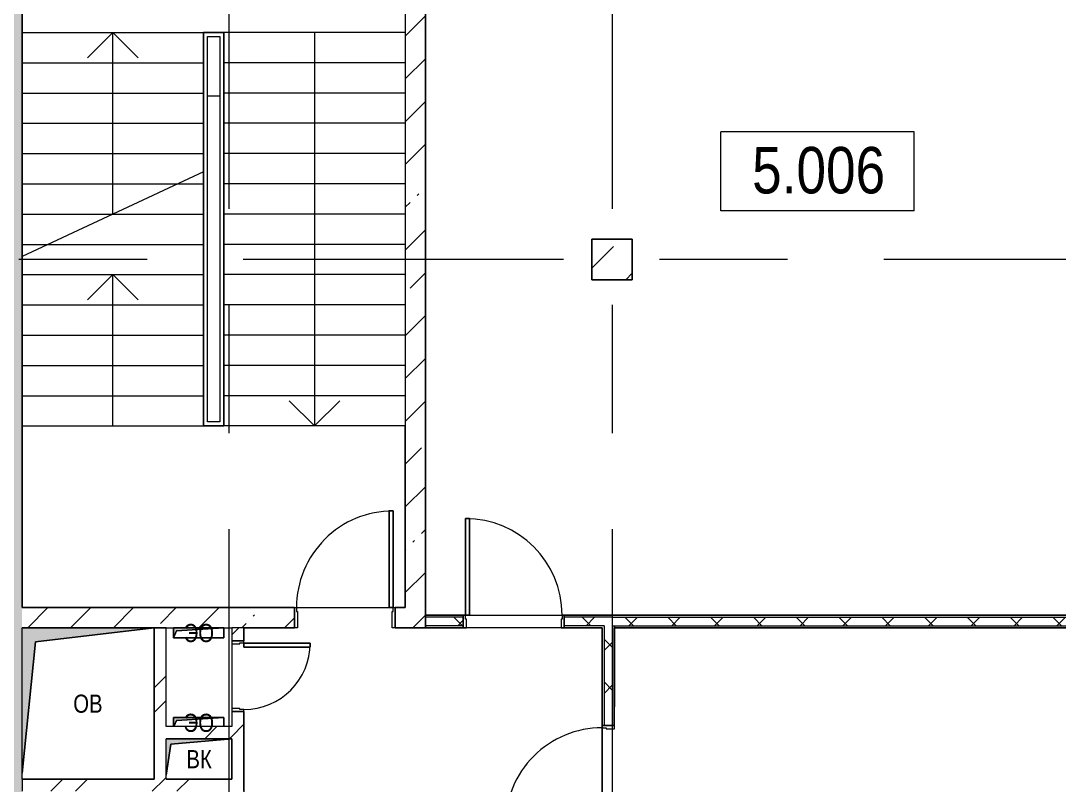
# Model space of a CAD drawing. Header units: millimetres. Extents: x 48966 to 155647, y -43515 to 26217.
# Drawn here: x 104469 to 114764, y 14307 to 21883 of the extents above; entities that cross this region are included whole.
import ezdxf

# ---------------------------------------------------------------- set-up
doc = ezdxf.new("R2010")
doc.units = ezdxf.units.MM
doc.linetypes.add('Осевые', pattern=[6350, 1270, -952.5, 3175, -952.5])
for name, color, linetype, lineweight in [('Двери', 7, 'Continuous', 9), ('Каркас_Импост', 7, 'Continuous', 9), ('Контуры', 7, 'Continuous', 9), ('Линии подступенков-1', 7, 'Continuous', 9), ('Линии свеса', 7, 'Continuous', 9), ('Марки вырезов', 7, 'Continuous', 9), ('Марки помещений', 7, 'Continuous', 9), ('Обобщенные модели', 7, 'Continuous', 9), ('Обобщенные модели-1', 7, 'Continuous', 18), ('Общие ребра', 7, 'Continuous', 9), ('Оси-2', 7, 'Осевые', 9), ('Панель', 7, 'Continuous', 9), ('Перекрытия', 7, 'Continuous', 9), ('Стены-1', 7, 'Continuous', 18), ('Стрелки вверх', 7, 'Continuous', 9), ('Типовые аннотации', 7, 'Continuous', 9), ('Черная _1 сплошная', 7, 'Continuous', 9), ('Штриховка разреза-1', 7, 'Continuous', 9), ('Элементы узлов', 7, 'Continuous', 9), ('Элементы узлов-1', 7, 'Continuous', 5)]:
    doc.layers.add(name, color=color, linetype=linetype, lineweight=lineweight)
doc.styles.add('Arial', font='Arial.ttf', dxfattribs={"width": 0.8, "height": 180})
doc.styles.add('Arial Narrow_1', font='Arial Narrow.ttf', dxfattribs={"height": 460})
pattern_1 = [(45, (0, 0), (-502.8943, 502.8943), []), (45, (0, 762), (-502.8943, 502.8943), [])]
pattern_2 = [(45, (0, 0), (-424.264, 424.264), [600, -100, 20, -100]), (45, (0, 424), (-424.264, 424.264), [])]
pattern_3 = [(45, (0, 0), (-212.132, 212.132), []), (135, (0, 0), (-212.132, -212.132), [])]

# ---------------------------------------------------------------- blocks, each defined once
blk = doc.blocks.new('Обобщенные модели 2 - Обобщенные модели 2-1035725-План 5-го этажа на отм_ _12_600')
at = {"layer": 'Обобщенные модели'}
h = blk.add_hatch(dxfattribs=at)
h.set_pattern_fill('FP_1', color=256, style=0, pattern_type=2)
h.set_pattern_definition([(45, (0, 0), (168.3798, 617.3926), [793.75, -158.75, 6.706, -152.044])])
h.paths.add_polyline_path([(110532, 19317), (110532, 19717), (110132, 19717), (110132, 19317)], flags=0)
at = {"layer": 'Обобщенные модели-1'}
for p, q in [((110532, 19717), (110132, 19717)), ((110132, 19717), (110132, 19317)), ((110532, 19317), (110532, 19717)), ((110132, 19317), (110532, 19317))]:
    blk.add_line(p, q, dxfattribs=at)
blk = doc.blocks.new('Дверь - Однопольная без ручки - ДТ2_21х7-6208856-План 5-го этажа на отм_ _12_600')
at = {"layer": 'Двери'}
for p, q in [((-289, 718), (-329, 718)), ((-329, 718), (-329, 60)), ((-289, 60), (-289, 718)), ((-329, 60), (-289, 60))]:
    blk.add_line(p, q, dxfattribs=at)
blk.add_arc((-329, 60), 658, 360, 90, dxfattribs=at)
at = {"layer": 'Каркас_Импост'}
for p, q in [((-330, 60), (-350, 60)), ((-350, 60), (-350, -60)), ((-330, 20), (-330, 60)), ((-320, 20), (-330, 20)), ((-320, -60), (-320, 20)), ((330, 20), (320, 20)), ((320, 20), (320, -60)), ((350, 60), (330, 60)), ((330, 60), (330, 20)), ((350, -60), (350, 60)), ((-350, -60), (-320, -60)), ((320, -60), (350, -60))]:
    blk.add_line(p, q, dxfattribs=at)
at = {"layer": 'Панель'}
for p, q in [((-329, 718), (-289, 718)), ((-329, 60), (-329, 718)), ((-289, 718), (-289, 60)), ((-289, 60), (-329, 60))]:
    blk.add_line(p, q, dxfattribs=at)
blk = doc.blocks.new('Дверь - Однопольная - ДВ1__21х10-7160092-План 5-го этажа на отм_ _12_600')
at = {"layer": 'Двери'}
for p, q in [((-479, -100), (-439, -100)), ((-479, -1058), (-479, -100)), ((-439, -100), (-439, -1058)), ((-439, -1058), (-479, -1058))]:
    blk.add_line(p, q, dxfattribs=at)
blk.add_arc((-479, -100), 958, 270, 0, dxfattribs=at)
at = {"layer": 'Каркас_Импост'}
for p, q in [((-500, 100), (-470, 100)), ((-500, -100), (-500, 100)), ((-470, 100), (-470, -60)), ((470, 100), (500, 100)), ((470, -60), (470, 100)), ((500, 100), (500, -100)), ((-480, -100), (-500, -100)), ((-480, -60), (-480, -100)), ((-470, -60), (-480, -60)), ((480, -60), (470, -60)), ((480, -100), (480, -60)), ((500, -100), (480, -100))]:
    blk.add_line(p, q, dxfattribs=at)
at = {"layer": 'Панель'}
for p, q in [((-439, -100), (-479, -100)), ((-479, -100), (-479, -1058)), ((-439, -1058), (-439, -100)), ((-479, -1058), (-439, -1058))]:
    blk.add_line(p, q, dxfattribs=at)
blk = doc.blocks.new('170_ОтверстиеПрямоугольноеВертикальное - 170_ОтверстиеПрямоугольноеВертикальное-5689266-План 5-го этажа на отм_ _12_600')
at = {"layer": 'Обобщенные модели'}
for p, q in [((-652, 750), (658, 750)), ((658, 750), (658, -750)), ((658, -750), (-652, -750))]:
    blk.add_line(p, q, dxfattribs=at)
blk = doc.blocks.new('170_ОтверстиеПрямоугольноеВертикальное - 170_ОтверстиеПрямоугольноеВертикальное-5689268-План 5-го этажа на отм_ _12_600')
at = {"layer": 'Обобщенные модели'}
for p, q in [((-322, 200), (328, 200)), ((328, 200), (328, -200)), ((328, -200), (-322, -200))]:
    blk.add_line(p, q, dxfattribs=at)
blk = doc.blocks.new('170_ОтверстиеПрямоугольноеВертикальное - 170_ОтверстиеПрямоугольноеВертикальное-5689276-План 5-го этажа на отм_ _12_600')
at = {"layer": 'Обобщенные модели'}
for p, q in [((-250, -40), (-250, 50)), ((-250, 50), (250, 50)), ((250, 50), (250, -40))]:
    blk.add_line(p, q, dxfattribs=at)
blk = doc.blocks.new('170_ОтверстиеПрямоугольноеВертикальное - 170_ОтверстиеПрямоугольноеВертикальное-V74-План 5-го этажа на отм_ _12_600')
at = {"layer": 'Обобщенные модели'}
for p, q in [((-250, -50), (-250, 50)), ((-250, 50), (250, 50)), ((250, 50), (250, -50)), ((250, -50), (-250, -50))]:
    blk.add_line(p, q, dxfattribs=at)
blk = doc.blocks.new('Дверь - Однопольная - ДВ11_21х10-6240628-План 5-го этажа на отм_ _12_600')
at = {"layer": 'Двери'}
for p, q in [((-439, 1020.5), (-479, 1020.5)), ((-479, 1020.5), (-479, 62.5)), ((-439, 62.5), (-439, 1020.5)), ((-479, 62.5), (-439, 62.5))]:
    blk.add_line(p, q, dxfattribs=at)
blk.add_arc((-479, 62.5), 958, 360, 90, dxfattribs=at)
at = {"layer": 'Каркас_Импост'}
for p, q in [((-480, 62.5), (-500, 62.5)), ((-500, 62.5), (-500, -62.5)), ((-480, 22.5), (-480, 62.5)), ((-470, 22.5), (-480, 22.5)), ((-470, -62.5), (-470, 22.5)), ((480, 22.5), (470, 22.5)), ((470, 22.5), (470, -62.5)), ((500, 62.5), (480, 62.5)), ((480, 62.5), (480, 22.5)), ((500, -62.5), (500, 62.5)), ((-500, -62.5), (-470, -62.5)), ((470, -62.5), (500, -62.5))]:
    blk.add_line(p, q, dxfattribs=at)
at = {"layer": 'Панель'}
for p, q in [((-479, 1020.5), (-439, 1020.5)), ((-479, 62.5), (-479, 1020.5)), ((-439, 1020.5), (-439, 62.5)), ((-439, 62.5), (-479, 62.5))]:
    blk.add_line(p, q, dxfattribs=at)
blk = doc.blocks.new('Марка помещения_Р - Марка помещения-4575829-План 5-го этажа на отм_ _12_600')
at = {"layer": 'Марки помещений'}
for p, q in [((-4.79375, -1.95625), (-4.79375, 1.95625)), ((4.79375, 1.95625), (-4.79375, 1.95625)), ((4.79375, -1.95625), (4.79375, 1.95625)), ((4.79375, -1.95625), (-4.79375, -1.95625))]:
    blk.add_line(p, q, dxfattribs=at)

msp = doc.modelspace()

# ---------------------------------------------------------------- hatches: boundary and pattern name
at = {"layer": 'Штриховка разреза-1'}
h = msp.add_hatch(dxfattribs=at)
h.set_pattern_fill('FP_2', color=256, style=0, pattern_type=2)
h.set_pattern_definition(pattern_2)
h.paths.add_polyline_path([(104181.6, -31381.9), (104481.6, -31381.9), (104481.6, -30957.9), (104181.6, -30957.9), (104181.6, -31380.9)], flags=0)
h.paths.add_polyline_path([(104181.6, -29957.9), (104481.6, -29957.9), (104481.6, -21232.9), (104181.6, -21232.9), (104181.6, -29890.4)], flags=0)
h.paths.add_polyline_path([(104181.6, -19732.9), (104481.6, -19732.9), (104481.6, 9367.1), (104181.6, 9367.1), (104181.6, -18952.3)], flags=0)
h.paths.add_polyline_path([(104181.6, 10867.1), (104481.6, 10867.1), (104481.6, 23867.1), (104181.6, 23867.1), (104181.6, 11567.1)], flags=0)
h = msp.add_hatch(dxfattribs=at)
h.set_pattern_fill('FP_2', color=256, style=0, pattern_type=2)
h.set_pattern_definition(pattern_2)
h.paths.add_polyline_path([(108281.6, 16067.1), (108481.6, 16067.1), (108481.6, 23567.1), (108281.6, 23567.1), (108281.6, 18237.4)], flags=0)
h = msp.add_hatch(dxfattribs=at)
h.set_pattern_fill('FP_2', color=256, style=0, pattern_type=2)
h.set_pattern_definition(pattern_2)
h.paths.add_polyline_path([(108227.2, 15867.1), (108481.6, 15867.1), (108481.6, 16067.1), (108181.6, 16067.1), (108181.6, 15867.1)], flags=0)
h.paths.add_polyline_path([(106561.6, 15867.1), (107181.6, 15867.1), (107181.6, 16067.1), (104481.6, 16067.1), (104481.6, 15867.1), (106561.3, 15867.1)], flags=0)
h = msp.add_hatch(dxfattribs=at)
h.set_pattern_fill('FP_3', color=256, style=0, pattern_type=2)
h.set_pattern_definition(pattern_3)
h.paths.add_polyline_path([(110251.6, 15887.1), (110336.6, 15887.1), (110336.6, 15972.1), (109856.6, 15972.1), (109856.6, 15887.1), (109893, 15887.1)], flags=0)
h.paths.add_polyline_path([(108856.6, 15887.1), (108856.6, 15972.1), (108481.6, 15972.1), (108481.6, 15887.1)], flags=0)
h = msp.add_hatch(dxfattribs=at)
h.set_pattern_fill('FP_3', color=256, style=0, pattern_type=2)
h.set_pattern_definition(pattern_3)
h.paths.add_polyline_path([(116676.6, 15887.1), (116696.6, 15887.1), (116696.6, 15972.1), (110336.6, 15972.1), (110336.6, 15887.1), (114890.6, 15887.1)], flags=0)
h = msp.add_hatch(dxfattribs=at)
h.set_pattern_fill('FP_4', color=256, style=0, pattern_type=2)
h.set_pattern_definition(pattern_1)
h.paths.add_polyline_path([(105911.6, 14366.6), (105911.6, 15866.6), (105791.6, 15866.6), (105791.6, 14366.6)], flags=0)
h = msp.add_hatch(dxfattribs=at)
h.set_pattern_fill('FP_4', color=256, style=0, pattern_type=2)
h.set_pattern_definition(pattern_1)
h.paths.add_polyline_path([(106681.6, 14366.6), (106681.6, 15036.6), (106561.6, 15036.6), (106561.6, 14366.6)], flags=0)
h.paths.add_polyline_path([(106561.6, 15736.6), (106681.6, 15736.6), (106681.6, 15867.1), (106561.6, 15867.1)], flags=0)
h = msp.add_hatch(dxfattribs=at)
h.set_pattern_fill('FP_3', color=256, style=0, pattern_type=2)
h.set_pattern_definition(pattern_3)
h.paths.add_polyline_path([(110251.6, 13277.1), (110336.6, 13277.1), (110336.6, 13897.1), (110251.6, 13897.1), (110251.6, 13297.1)], flags=0)
h.paths.add_polyline_path([(110251.6, 14897.1), (110336.6, 14897.1), (110336.6, 15887.1), (110251.6, 15887.1), (110251.6, 14956)], flags=0)
h = msp.add_hatch(dxfattribs=at)
h.set_pattern_fill('FP_4', color=256, style=0, pattern_type=2)
h.set_pattern_definition(pattern_1)
h.paths.add_polyline_path([(106561.6, 14767.1), (106561.3, 14887.1), (105911.6, 14887.1), (105911.6, 14767.1), (106561.3, 14767.1)], flags=0)
h = msp.add_hatch(dxfattribs=at)
h.set_pattern_fill('FP_4', color=256, style=0, pattern_type=2)
h.set_pattern_definition(pattern_1)
h.paths.add_polyline_path([(106681.6, 14246.6), (106681.6, 14366.6), (104481.6, 14366.6), (104481.6, 14246.6), (106661.6, 14246.6)], flags=0)
at = {"layer": 'Элементы узлов-1'}
for points in [[(104481.6, 14424.9), (104616.4, 15726.3), (105791.6, 15867.1), (104481.6, 15867.1), (104481.6, 14467.1)], [(105983.6, 15767.1), (106013.6, 15837.1), (106483.6, 15867.1), (105983.6, 15867.1)], [(105987.9, 14887.1), (106013.6, 14947.1), (106483.6, 14977.1), (105983.6, 14977.1), (105983.6, 14887.1)], [(105911.6, 14406.5), (105958.4, 14714.3), (106561.3, 14767.1), (105911.6, 14767.1), (105911.6, 14761.1)]]:
    msp.add_hatch(color=256, dxfattribs=at).paths.add_polyline_path(points, flags=0)

# ---------------------------------------------------------------- linework, layer by layer
at = {"layer": 'Контуры'}
for p, q in [((104481.6, 21197.1), (104481.6, 23567.1)), ((104481.6, 21437.1), (104481.6, 23567.1)), ((104481.6, 20837.1), (104481.6, 23567.1)), ((104481.6, 21149.6), (104481.6, 23567.1)), ((104482, 23567.1), (104482, 21767.1)), ((104482, 23567.1), (104482, 21767.1)), ((104482, 23567.1), (104482, 21767.1)), ((104482, 21767.1), (106282, 21767.1)), ((104482, 21767.1), (106282, 21767.1)), ((104482, 21767.1), (106282, 21767.1)), ((104482, 17867.1), (104482, 21767.1)), ((104482, 17867.1), (104482, 21767.1)), ((104482, 17867.1), (104482, 21767.1)), ((106282, 21767.1), (106481.6, 21767.1)), ((106282, 21767.1), (106481.6, 21767.1)), ((106282, 21767.1), (106481.6, 21767.1)), ((106282, 17867.1), (106282, 21767.1)), ((106282, 17867.1), (106282, 21767.1)), ((106282, 17867.1), (106282, 21767.1)), ((108281.3, 21767.1), (106481.6, 21767.1)), ((108281.3, 21767.1), (106481.6, 21767.1)), ((108281.3, 21767.1), (106481.6, 21767.1)), ((106481.6, 21767.1), (106481.6, 17867.1)), ((106481.6, 21767.1), (106481.6, 17867.1)), ((106481.6, 21767.1), (106481.6, 17867.1)), ((104481.6, 21437.1), (104481.6, 19717.1)), ((104481.6, 21197.1), (104481.6, 19717.1)), ((106441.6, 21137.1), (106322, 21137.1)), ((104481.6, 19717.1), (104481.6, 20837.1)), ((106282, 17867.1), (106282, 20386.8)), ((104482, 17867.1), (104482, 19547.4)), ((108281.6, 18007.1), (108281.6, 17867.1)), ((104482, 17867.1), (104482, 16067.1)), ((104482, 17867.1), (104482, 16067.1)), ((104482, 17867.1), (104482, 16067.1)), ((104482, 17867.1), (106282, 17867.1)), ((104482, 17867.1), (106282, 17867.1)), ((104482, 17867.1), (106282, 17867.1)), ((104482, 17867.1), (106282, 17867.1)), ((106481.6, 17867.1), (106282, 17867.1)), ((106481.6, 17867.1), (106282, 17867.1)), ((106481.6, 17867.1), (106282, 17867.1)), ((108281.6, 17867.1), (106481.6, 17867.1)), ((108281.3, 17867.1), (106481.6, 17867.1)), ((108281.3, 17867.1), (106481.6, 17867.1)), ((108281.6, 16067.1), (108281.6, 17867.1)), ((104482, 16067.1), (108281.6, 16067.1)), ((104482, 16067.1), (108281.3, 16067.1)), ((104482, 16067.1), (108281.3, 16067.1))]:
    msp.add_line(p, q, dxfattribs=at)
at = {"layer": 'Линии подступенков-1'}
for p, q in [((104482, 21767.1), (106282, 21767.1)), ((104482, 21767.1), (106282, 21767.1)), ((104482, 21767.1), (106282, 21767.1)), ((108281.3, 21767.1), (106481.6, 21767.1)), ((108281.3, 21767.1), (106481.6, 21767.1)), ((108281.3, 21767.1), (106481.6, 21767.1)), ((104482, 21467.1), (106282, 21467.1)), ((104482, 21467.1), (106282, 21467.1)), ((104482, 21467.1), (106282, 21467.1)), ((108281.3, 21467.1), (106481.6, 21467.1)), ((108281.3, 21467.1), (106481.6, 21467.1)), ((108281.3, 21467.1), (106481.6, 21467.1)), ((104482, 21167.1), (106282, 21167.1)), ((104482, 21167.1), (106282, 21167.1)), ((104482, 21167.1), (106282, 21167.1)), ((108281.3, 21167.1), (106481.6, 21167.1)), ((108281.3, 21167.1), (106481.6, 21167.1)), ((108281.3, 21167.1), (106481.6, 21167.1)), ((104482, 20867.1), (106282, 20867.1)), ((104482, 20867.1), (106282, 20867.1)), ((104482, 20867.1), (106282, 20867.1)), ((108281.3, 20867.1), (106481.6, 20867.1)), ((108281.3, 20867.1), (106481.6, 20867.1)), ((108281.3, 20867.1), (106481.6, 20867.1)), ((104482, 20567.1), (106282, 20567.1)), ((104482, 20567.1), (106282, 20567.1)), ((104482, 20567.1), (106282, 20567.1)), ((108281.3, 20567.1), (106481.6, 20567.1)), ((108281.3, 20567.1), (106481.6, 20567.1)), ((108281.3, 20567.1), (106481.6, 20567.1)), ((104482, 20267.1), (106282, 20267.1)), ((104482, 20267.1), (106282, 20267.1)), ((104482, 20267.1), (106282, 20267.1)), ((106025.3, 20267.1), (106282, 20267.1)), ((108281.3, 20267.1), (106481.6, 20267.1)), ((108281.3, 20267.1), (106481.6, 20267.1)), ((108281.3, 20267.1), (106481.6, 20267.1)), ((104482, 19967.1), (106282, 19967.1)), ((104482, 19967.1), (106282, 19967.1)), ((104482, 19967.1), (106282, 19967.1)), ((105382, 19967.1), (106282, 19967.1)), ((108281.3, 19967.1), (106481.6, 19967.1)), ((108281.3, 19967.1), (106481.6, 19967.1)), ((108281.3, 19967.1), (106481.6, 19967.1)), ((104482, 19667.1), (106282, 19667.1)), ((104482, 19667.1), (106282, 19667.1)), ((104482, 19667.1), (106282, 19667.1)), ((104738.6, 19667.1), (106282, 19667.1)), ((108281.3, 19667.1), (106481.6, 19667.1)), ((108281.3, 19667.1), (106481.6, 19667.1)), ((108281.3, 19667.1), (106481.6, 19667.1)), ((104482, 19367.1), (106282, 19367.1)), ((104482, 19367.1), (106282, 19367.1)), ((104482, 19367.1), (106282, 19367.1)), ((104482, 19367.1), (106282, 19367.1)), ((108281.3, 19367.1), (106481.6, 19367.1)), ((108281.3, 19367.1), (106481.6, 19367.1)), ((108281.3, 19367.1), (106481.6, 19367.1)), ((104482, 19067.1), (106282, 19067.1)), ((104482, 19067.1), (106282, 19067.1)), ((104482, 19067.1), (106282, 19067.1)), ((104482, 19067.1), (106282, 19067.1)), ((108281.3, 19067.1), (106481.6, 19067.1)), ((108281.3, 19067.1), (106481.6, 19067.1)), ((108281.3, 19067.1), (106481.6, 19067.1)), ((104482, 18767.1), (106282, 18767.1)), ((104482, 18767.1), (106282, 18767.1)), ((104482, 18767.1), (106282, 18767.1)), ((104482, 18767.1), (106282, 18767.1)), ((108281.3, 18767.1), (106481.6, 18767.1)), ((108281.3, 18767.1), (106481.6, 18767.1)), ((108281.3, 18767.1), (106481.6, 18767.1)), ((104482, 18467.1), (106282, 18467.1)), ((104482, 18467.1), (106282, 18467.1)), ((104482, 18467.1), (106282, 18467.1)), ((104482, 18467.1), (106282, 18467.1)), ((108281.3, 18467.1), (106481.6, 18467.1)), ((108281.3, 18467.1), (106481.6, 18467.1)), ((108281.3, 18467.1), (106481.6, 18467.1)), ((104482, 18167.1), (106282, 18167.1)), ((104482, 18167.1), (106282, 18167.1)), ((104482, 18167.1), (106282, 18167.1)), ((104482, 18167.1), (106282, 18167.1)), ((108281.3, 18167.1), (106481.6, 18167.1)), ((108281.3, 18167.1), (106481.6, 18167.1)), ((108281.3, 18167.1), (106481.6, 18167.1)), ((104482, 17867.1), (106282, 17867.1)), ((104482, 17867.1), (106282, 17867.1)), ((104482, 17867.1), (106282, 17867.1)), ((104482, 17867.1), (106282, 17867.1)), ((108281.6, 17867.1), (106481.6, 17867.1)), ((108281.3, 17867.1), (106481.6, 17867.1)), ((108281.3, 17867.1), (106481.6, 17867.1))]:
    msp.add_line(p, q, dxfattribs=at)
at = {"layer": 'Линии свеса'}
for p, q in [((104482, 21467.1), (106282, 21467.1)), ((104482, 21467.1), (106282, 21467.1)), ((104482, 21467.1), (106282, 21467.1)), ((108281.3, 21467.1), (106481.6, 21467.1)), ((108281.3, 21467.1), (106481.6, 21467.1)), ((108281.3, 21467.1), (106481.6, 21467.1)), ((104482, 21167.1), (106282, 21167.1)), ((104482, 21167.1), (106282, 21167.1)), ((104482, 21167.1), (106282, 21167.1)), ((108281.3, 21167.1), (106481.6, 21167.1)), ((108281.3, 21167.1), (106481.6, 21167.1)), ((108281.3, 21167.1), (106481.6, 21167.1)), ((104482, 20867.1), (106282, 20867.1)), ((104482, 20867.1), (106282, 20867.1)), ((104482, 20867.1), (106282, 20867.1)), ((108281.3, 20867.1), (106481.6, 20867.1)), ((108281.3, 20867.1), (106481.6, 20867.1)), ((108281.3, 20867.1), (106481.6, 20867.1)), ((104482, 20567.1), (106282, 20567.1)), ((104482, 20567.1), (106282, 20567.1)), ((104482, 20567.1), (106282, 20567.1)), ((108281.3, 20567.1), (106481.6, 20567.1)), ((108281.3, 20567.1), (106481.6, 20567.1)), ((108281.3, 20567.1), (106481.6, 20567.1)), ((104482, 20267.1), (106282, 20267.1)), ((104482, 20267.1), (106282, 20267.1)), ((104482, 20267.1), (106282, 20267.1)), ((106025.3, 20267.1), (106282, 20267.1)), ((108281.3, 20267.1), (106481.6, 20267.1)), ((108281.3, 20267.1), (106481.6, 20267.1)), ((108281.3, 20267.1), (106481.6, 20267.1)), ((104482, 19967.1), (106282, 19967.1)), ((104482, 19967.1), (106282, 19967.1)), ((104482, 19967.1), (106282, 19967.1)), ((105382, 19967.1), (106282, 19967.1)), ((108281.3, 19967.1), (106481.6, 19967.1)), ((108281.3, 19967.1), (106481.6, 19967.1)), ((108281.3, 19967.1), (106481.6, 19967.1)), ((104482, 19667.1), (106282, 19667.1)), ((104482, 19667.1), (106282, 19667.1)), ((104482, 19667.1), (106282, 19667.1)), ((104738.6, 19667.1), (106282, 19667.1)), ((108281.3, 19667.1), (106481.6, 19667.1)), ((108281.3, 19667.1), (106481.6, 19667.1)), ((108281.3, 19667.1), (106481.6, 19667.1)), ((104482, 19367.1), (106282, 19367.1)), ((104482, 19367.1), (106282, 19367.1)), ((104482, 19367.1), (106282, 19367.1)), ((104482, 19367.1), (106282, 19367.1)), ((108281.3, 19367.1), (106481.6, 19367.1)), ((108281.3, 19367.1), (106481.6, 19367.1)), ((108281.3, 19367.1), (106481.6, 19367.1)), ((104482, 19067.1), (106282, 19067.1)), ((104482, 19067.1), (106282, 19067.1)), ((104482, 19067.1), (106282, 19067.1)), ((104482, 19067.1), (106282, 19067.1)), ((108281.3, 19067.1), (106481.6, 19067.1)), ((108281.3, 19067.1), (106481.6, 19067.1)), ((108281.3, 19067.1), (106481.6, 19067.1)), ((104482, 18767.1), (106282, 18767.1)), ((104482, 18767.1), (106282, 18767.1)), ((104482, 18767.1), (106282, 18767.1)), ((104482, 18767.1), (106282, 18767.1)), ((108281.3, 18767.1), (106481.6, 18767.1)), ((108281.3, 18767.1), (106481.6, 18767.1)), ((108281.3, 18767.1), (106481.6, 18767.1)), ((104482, 18467.1), (106282, 18467.1)), ((104482, 18467.1), (106282, 18467.1)), ((104482, 18467.1), (106282, 18467.1)), ((104482, 18467.1), (106282, 18467.1)), ((108281.3, 18467.1), (106481.6, 18467.1)), ((108281.3, 18467.1), (106481.6, 18467.1)), ((108281.3, 18467.1), (106481.6, 18467.1)), ((104482, 18167.1), (106282, 18167.1)), ((104482, 18167.1), (106282, 18167.1)), ((104482, 18167.1), (106282, 18167.1)), ((104482, 18167.1), (106282, 18167.1)), ((108281.3, 18167.1), (106481.6, 18167.1)), ((108281.3, 18167.1), (106481.6, 18167.1)), ((108281.3, 18167.1), (106481.6, 18167.1))]:
    msp.add_line(p, q, dxfattribs=at)
at = {"layer": 'Марки вырезов'}
msp.add_line((106282, 20386.8), (104482, 19547.4), dxfattribs=at)
at = {"layer": 'Общие ребра'}
for p, q in [((107181.6, 16067.1), (104484, 16067.1)), ((108281.6, 16067.1), (108181.6, 16067.1)), ((108481.6, 15972.1), (108481.6, 15992.1)), ((108481.6, 15992.1), (108481.6, 15972.1)), ((108481.6, 15887.1), (108481.6, 15972.1)), ((108856.6, 15972.1), (108481.6, 15972.1)), ((108481.6, 15972.1), (108481.6, 15887.1)), ((108856.6, 15992.1), (108483.6, 15992.1)), ((110336.6, 15992.1), (109856.6, 15992.1)), ((110336.6, 15972.1), (109856.6, 15972.1)), ((110356.6, 15992.1), (110336.6, 15992.1)), ((110336.6, 15972.1), (110356.6, 15972.1)), ((110356.6, 15972.1), (116676.6, 15972.1)), ((106681.6, 15867.1), (106561.6, 15867.1)), ((106681.6, 15867.1), (107181.6, 15867.1)), ((106681.6, 15736.6), (106681.6, 15865.1)), ((108181.6, 15867.1), (108481.6, 15867.1)), ((108481.6, 15867.1), (108481.6, 15887.1)), ((108856.6, 15887.1), (108481.6, 15887.1)), ((108481.6, 15887.1), (108481.6, 15867.1)), ((110251.6, 15887.1), (109856.6, 15887.1)), ((110231.6, 15867.1), (110231.6, 14897.1)), ((110251.6, 15887.1), (110251.6, 15867.1)), ((110251.6, 15867.1), (110251.6, 14897.1)), ((110336.6, 15887.1), (110336.6, 15867.1)), ((110336.6, 15887.1), (110356.6, 15887.1)), ((110336.6, 15867.1), (110336.6, 14897.1)), ((110356.6, 15887.1), (110356.6, 15867.1)), ((110356.6, 15887.1), (116676.6, 15887.1)), ((110356.6, 14897.1), (110356.6, 15867.1)), ((106681.6, 14366.6), (106681.6, 15036.6)), ((104481.6, 14366.6), (104481.6, 14246.6))]:
    msp.add_line(p, q, dxfattribs=at)
at = {"layer": 'Оси-2'}
for p, q in [((106531.6, 25417.1), (106531.6, -41737.8)), ((110331.6, 25417.1), (110331.6, -41737.8)), ((150171.6, 19517.1), (50565.6, 19517.1))]:
    msp.add_line(p, q, dxfattribs=at)
at = {"layer": 'Перекрытия'}
for p, q in [((108281.3, 23567.1), (108281.3, 17867.1)), ((108481.6, 23567.1), (108481.6, 15992.1)), ((110531.6, 19717.1), (110131.6, 19717.1)), ((110131.6, 19717.1), (110131.6, 19317.1)), ((110131.6, 19317.1), (110131.6, 19717.1)), ((110131.6, 19717.1), (110531.6, 19717.1)), ((110531.6, 19317.1), (110531.6, 19717.1)), ((110531.6, 19717.1), (110531.6, 19317.1)), ((110131.6, 19317.1), (110531.6, 19317.1)), ((110531.6, 19317.1), (110131.6, 19317.1)), ((107181.6, 16067.1), (107181.6, 15867.1)), ((108181.6, 15867.1), (108181.6, 16067.1)), ((108481.6, 15992.1), (110356.6, 15992.1)), ((110356.6, 15992.1), (116676.6, 15992.1)), ((107181.6, 15867.1), (106681.6, 15867.1)), ((106681.6, 15867.1), (106681.6, 15736.6)), ((110231.6, 15867.1), (108181.6, 15867.1)), ((110231.6, 13172.1), (110231.6, 15867.1)), ((116801.6, 15867.1), (110356.6, 15867.1)), ((110356.6, 15867.1), (110356.6, 15082.1)), ((106681.6, 15736.6), (106561.6, 15736.6)), ((106561.6, 15736.6), (106561.6, 15036.6)), ((106561.6, 15036.6), (106681.6, 15036.6)), ((106681.6, 15036.6), (106681.6, 13196.6)), ((110231.6, 15082.1), (110231.6, 14082.1))]:
    msp.add_line(p, q, dxfattribs=at)
at = {"layer": 'Стены-1'}
for p, q in [((104481.6, 16067.1), (104481.6, 23567.1)), ((104482, 23567.1), (104482, 16067.1)), ((104484, 16067.1), (104484, 23567.1)), ((108281.6, 23567.1), (108281.6, 16067.1)), ((108481.6, 16067.1), (108481.6, 23567.1)), ((104484, 16067.1), (104481.6, 16067.1)), ((104482, 16067.1), (104484, 16067.1)), ((107181.6, 15867.1), (107181.6, 16067.1)), ((108181.6, 16067.1), (108181.6, 15867.1)), ((108481.6, 15992.1), (108481.6, 16067.1)), ((108483.6, 15992.1), (108481.6, 15992.1)), ((108856.6, 15867.1), (108856.6, 15992.1)), ((109856.6, 15992.1), (109856.6, 15867.1)), ((116676.6, 15992.1), (110356.6, 15992.1)), ((104481.6, 14366.6), (104481.6, 15867.1)), ((104481.6, 15867.1), (106561.6, 15867.1)), ((105791.6, 15866.6), (105791.6, 14366.6)), ((105911.6, 15866.6), (105791.6, 15866.6)), ((105911.6, 14887.1), (105911.6, 15866.6)), ((106561.6, 15867.1), (106561.6, 15736.6)), ((106681.6, 15865.1), (106681.6, 15867.1)), ((108481.6, 15867.1), (108856.6, 15867.1)), ((109856.6, 15867.1), (110231.6, 15867.1)), ((110356.6, 15867.1), (116676.6, 15867.1)), ((106561.6, 15736.6), (106681.6, 15736.6)), ((106681.6, 15036.6), (106561.6, 15036.6)), ((106561.6, 15036.6), (106561.6, 14887.1)), ((106561.6, 14887.1), (105911.6, 14887.1)), ((110231.6, 14897.1), (110356.6, 14897.1)), ((105911.6, 14366.6), (105911.6, 14767.1)), ((105911.6, 14767.1), (106561.6, 14767.1)), ((106561.6, 14767.1), (106561.6, 14366.6)), ((105791.6, 14366.6), (104481.6, 14366.6)), ((106561.6, 14366.6), (105911.6, 14366.6)), ((106681.6, 14246.6), (106681.6, 14366.6))]:
    msp.add_line(p, q, dxfattribs=at)
at = {"layer": 'Стрелки вверх'}
for p, q in [((105382, 21767.1), (105132, 21517.1)), ((105382, 21467.1), (105382, 21767.1)), ((105382, 21767.1), (105632, 21517.1)), ((107381.6, 21767.1), (107381.6, 21467.1)), ((105382, 21167.1), (105382, 21467.1)), ((107381.6, 21467.1), (107381.6, 21167.1)), ((105382, 20867.1), (105382, 21167.1)), ((107381.6, 21167.1), (107381.6, 20867.1)), ((105382, 20567.1), (105382, 20867.1)), ((107381.6, 20867.1), (107381.6, 20567.1)), ((105382, 20267.1), (105382, 20567.1)), ((107381.6, 20567.1), (107381.6, 20267.1)), ((105382, 19967.1), (105382, 20267.1)), ((107381.6, 20267.1), (107381.6, 19967.1)), ((107381.6, 19967.1), (107381.6, 19667.1)), ((107381.6, 19667.1), (107381.6, 19367.1)), ((105382, 19367.1), (105132, 19117.1)), ((105382, 19067.1), (105382, 19367.1)), ((105382, 19367.1), (105632, 19117.1)), ((107381.6, 19367.1), (107381.6, 19067.1)), ((105382, 18767.1), (105382, 19067.1)), ((107381.6, 19067.1), (107381.6, 18767.1)), ((105382, 18467.1), (105382, 18767.1)), ((107381.6, 18767.1), (107381.6, 18467.1)), ((105382, 18167.1), (105382, 18467.1)), ((107381.6, 18467.1), (107381.6, 18167.1)), ((105382, 17867.1), (105382, 18167.1)), ((107381.6, 18167.1), (107381.6, 17867.1)), ((107381.6, 17867.1), (107131.6, 18117.1)), ((107381.6, 17867.1), (107631.6, 18117.1))]:
    msp.add_line(p, q, dxfattribs=at)
at = {"layer": 'Черная _1 сплошная'}
for p, q in [((106481.6, 21767.1), (106282, 21767.1)), ((106282, 21767.1), (106282, 17867.1)), ((106282, 21767.1), (106481.6, 21767.1)), ((106282, 17867.1), (106282, 21767.1)), ((106322, 17907.1), (106322, 21727.1)), ((106322, 21727.1), (106441.6, 21727.1)), ((106441.6, 21727.1), (106441.6, 17907.1)), ((106481.6, 17867.1), (106481.6, 21767.1)), ((106481.6, 21767.1), (106481.6, 17867.1)), ((106282, 17867.1), (106481.6, 17867.1)), ((106481.6, 17867.1), (106282, 17867.1)), ((106441.6, 17907.1), (106322, 17907.1))]:
    msp.add_line(p, q, dxfattribs=at)
at = {"layer": 'Элементы узлов'}
for p, q in [((105791.6, 15867.1), (104481.6, 15867.1)), ((105791.6, 15867.1), (104616.4, 15726.3)), ((104616.4, 15726.3), (105791.6, 15867.1)), ((105791.6, 14367.1), (105791.6, 15867.1)), ((106483.6, 15867.1), (105983.6, 15867.1)), ((105983.6, 15867.1), (105983.6, 15767.1)), ((106483.6, 15867.1), (106013.6, 15837.1)), ((106013.6, 15837.1), (106483.6, 15867.1)), ((106483.6, 15767.1), (106483.6, 15867.1)), ((106013.6, 15837.1), (105983.6, 15767.1)), ((105983.6, 15767.1), (106013.6, 15837.1)), ((105983.6, 15767.1), (106483.6, 15767.1)), ((104616.4, 15726.3), (104481.6, 14424.9)), ((104481.6, 14424.9), (104616.4, 15726.3)), ((106483.6, 14977.1), (105983.6, 14977.1)), ((105983.6, 14977.1), (105983.6, 14887.1)), ((106013.6, 14947.1), (105987.9, 14887.1)), ((105987.9, 14887.1), (106013.6, 14947.1)), ((106483.6, 14977.1), (106013.6, 14947.1)), ((106013.6, 14947.1), (106483.6, 14977.1)), ((106483.6, 14887.1), (106483.6, 14977.1)), ((106561.3, 14767.1), (105911.6, 14767.1)), ((106561.6, 14767.1), (105958.4, 14714.3)), ((105958.4, 14714.3), (106561.6, 14767.1)), ((106561.6, 14367.1), (106561.6, 14767.1)), ((105958.4, 14714.3), (105911.6, 14406.5)), ((105911.6, 14406.5), (105958.4, 14714.3)), ((104481.6, 14367.1), (105791.6, 14367.1)), ((105911.6, 14367.1), (106561.6, 14367.1))]:
    msp.add_line(p, q, dxfattribs=at)

# ---------------------------------------------------------------- block references
at = {"layer": 'Двери'}
for name, p, rotation in [('Дверь - Однопольная - ДВ1__21х10-7160092-План 5-го этажа на отм_ _12_600', (107681.6, 15967.1), 180), ('Дверь - Однопольная без ручки - ДТ2_21х7-6208856-План 5-го этажа на отм_ _12_600', (106621.6, 15386.6), 270), ('Дверь - Однопольная - ДВ11_21х10-6240628-План 5-го этажа на отм_ _12_600', (110294.1, 14397.1), 90)]:
    msp.add_blockref(name, p, dxfattribs=dict(at, rotation=rotation))
msp.add_blockref('Дверь - Однопольная - ДВ11_21х10-6240628-План 5-го этажа на отм_ _12_600', (109356.6, 15929.6), dxfattribs=at)
at = {"layer": 'Марки помещений', "xscale": 199.9999999999999, "yscale": 199.9999999999999, "zscale": 199.9999999999999}
msp.add_blockref('Марка помещения_Р - Марка помещения-4575829-План 5-го этажа на отм_ _12_600', (112367.8, 20390.6), dxfattribs=at)
at = {"layer": 'Обобщенные модели'}
msp.add_blockref('Обобщенные модели 2 - Обобщенные модели 2-1035725-План 5-го этажа на отм_ _12_600', (0, 0), dxfattribs=at)
at = {"layer": 'Элементы узлов'}
for name, p in [('170_ОтверстиеПрямоугольноеВертикальное - 170_ОтверстиеПрямоугольноеВертикальное-5689266-План 5-го этажа на отм_ _12_600', (105133.6, 15117.1)), ('170_ОтверстиеПрямоугольноеВертикальное - 170_ОтверстиеПрямоугольноеВертикальное-V74-План 5-го этажа на отм_ _12_600', (106233.6, 15817.1)), ('170_ОтверстиеПрямоугольноеВертикальное - 170_ОтверстиеПрямоугольноеВертикальное-5689276-План 5-го этажа на отм_ _12_600', (106233.6, 14927.1)), ('170_ОтверстиеПрямоугольноеВертикальное - 170_ОтверстиеПрямоугольноеВертикальное-5689268-План 5-го этажа на отм_ _12_600', (106233.6, 14567.1))]:
    msp.add_blockref(name, p, dxfattribs=at)

# ---------------------------------------------------------------- texts
at = {"layer": 'Марки помещений', "insert": (111719.9, 20632.5), "char_height": 460, "width": 1587.341, "attachment_point": 1, "style": 'Arial Narrow_1'}
msp.add_mtext('5.006', dxfattribs=at)
at = {"layer": 'Типовые аннотации', "char_height": 180, "attachment_point": 1, "style": 'Arial'}
for s, insert, width in [('ЭО', (106084.2, 15905.1), 371.983), ('ОВ', (104989.8, 15205.1), 359.156), ('ЭО', (106084.2, 15015.1), 371.983), ('ВК', (106111.4, 14655.1), 307.848)]:
    msp.add_mtext(s, dxfattribs=dict(at, insert=insert, width=width))

doc.saveas('drawing.dxf')
